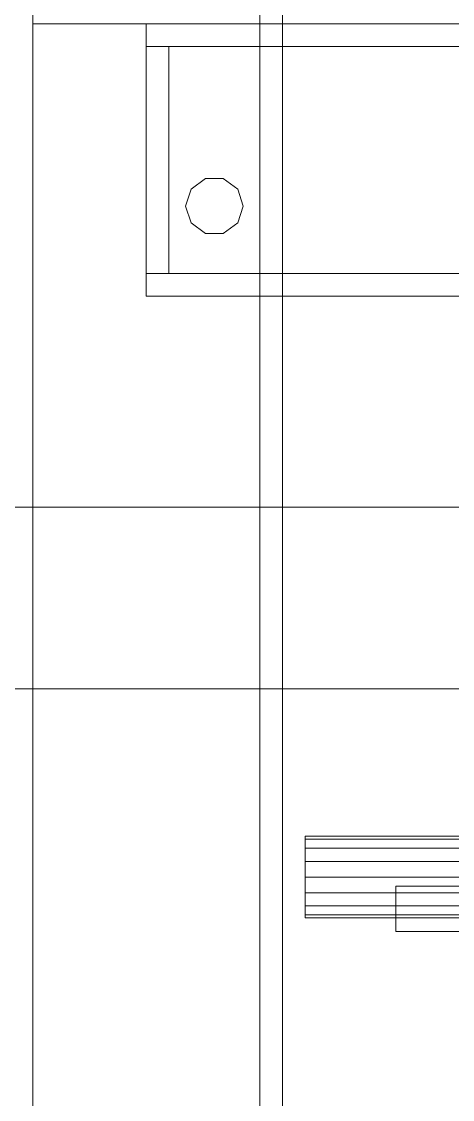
# Model space of a CAD drawing. Header units: millimetres. Extents: x -1970 to 59977, y -50268 to 6837.
# Drawn here: x 58196.8 to 58291.7, y 1819.5 to 2057 of the extents above; entities that cross this region are included whole.
import ezdxf

# ---------------------------------------------------------------- set-up
doc = ezdxf.new("R2010")
doc.units = ezdxf.units.MM
doc.layers.add('lateral_secador', color=7, linetype='Continuous', lineweight=0)

msp = doc.modelspace()

# ---------------------------------------------------------------- linework, layer by layer
at = {"layer": 'lateral_secador'}
for p, q in [((58199.253, 20), (58199.253, 2556.5)), ((58249.253, 2556.5), (58249.253, 20)), ((58254.253, 20), (58254.253, 2556.5)), ((58199.253, 2074.5), (58199.253, 2056.5)), ((58199.253, 2056.5), (58579.253, 2056.5)), ((58224.253, 2056.5), (58554.253, 2056.5)), ((58224.253, 2056.5), (58224.253, 2051.5)), ((58224.253, 2051.5), (58554.253, 2051.5)), ((58224.253, 2051.5), (58229.253, 2051.5)), ((58224.253, 2051.5), (58224.253, 2001.5)), ((58229.253, 2001.5), (58229.253, 2051.5)), ((58237.291, 2022.389), (58234.116, 2020.082)), ((58241.215, 2022.389), (58237.291, 2022.389)), ((58244.39, 2020.082), (58241.215, 2022.389)), ((58234.116, 2020.082), (58232.903, 2016.35)), ((58245.603, 2016.35), (58244.39, 2020.082)), ((58232.903, 2016.35), (58234.116, 2012.618)), ((58244.39, 2012.618), (58245.603, 2016.35)), ((58234.116, 2012.618), (58237.291, 2010.311)), ((58241.215, 2010.311), (58244.39, 2012.618)), ((58237.291, 2010.311), (58241.215, 2010.311)), ((58224.253, 2001.5), (58554.253, 2001.5)), ((58224.253, 2001.5), (58224.253, 1996.5)), ((58224.253, 2001.5), (58229.253, 2001.5)), ((58224.253, 1996.5), (58554.253, 1996.5)), ((39189.253, 1950), (58489.253, 1950)), ((39189.253, 1910), (58489.253, 1910)), ((58259.253, 1876.815), (58259.253, 1877.5)), ((58259.253, 1877.5), (58509.253, 1877.5)), ((58259.253, 1874.864), (58259.253, 1876.815)), ((58259.253, 1876.815), (58509.253, 1876.815)), ((58259.253, 1871.944), (58259.253, 1874.864)), ((58259.253, 1874.864), (58509.253, 1874.864)), ((58259.253, 1868.5), (58259.253, 1871.944)), ((58259.253, 1871.944), (58509.253, 1871.944)), ((58259.253, 1865.056), (58259.253, 1868.5)), ((58509.253, 1868.5), (58259.253, 1868.5)), ((58259.253, 1865.056), (58259.253, 1862.136)), ((58259.253, 1865.056), (58509.253, 1865.056)), ((58279.253, 1866.5), (58509.253, 1866.5)), ((58279.253, 1866.5), (58279.253, 1856.5)), ((58259.253, 1862.136), (58259.253, 1860.185)), ((58259.253, 1862.136), (58509.253, 1862.136)), ((58259.253, 1860.185), (58259.253, 1859.5)), ((58259.253, 1860.185), (58509.253, 1860.185)), ((58259.253, 1859.5), (58509.253, 1859.5)), ((58279.253, 1856.5), (58509.253, 1856.5))]:
    msp.add_line(p, q, dxfattribs=at)

doc.saveas('drawing.dxf')
